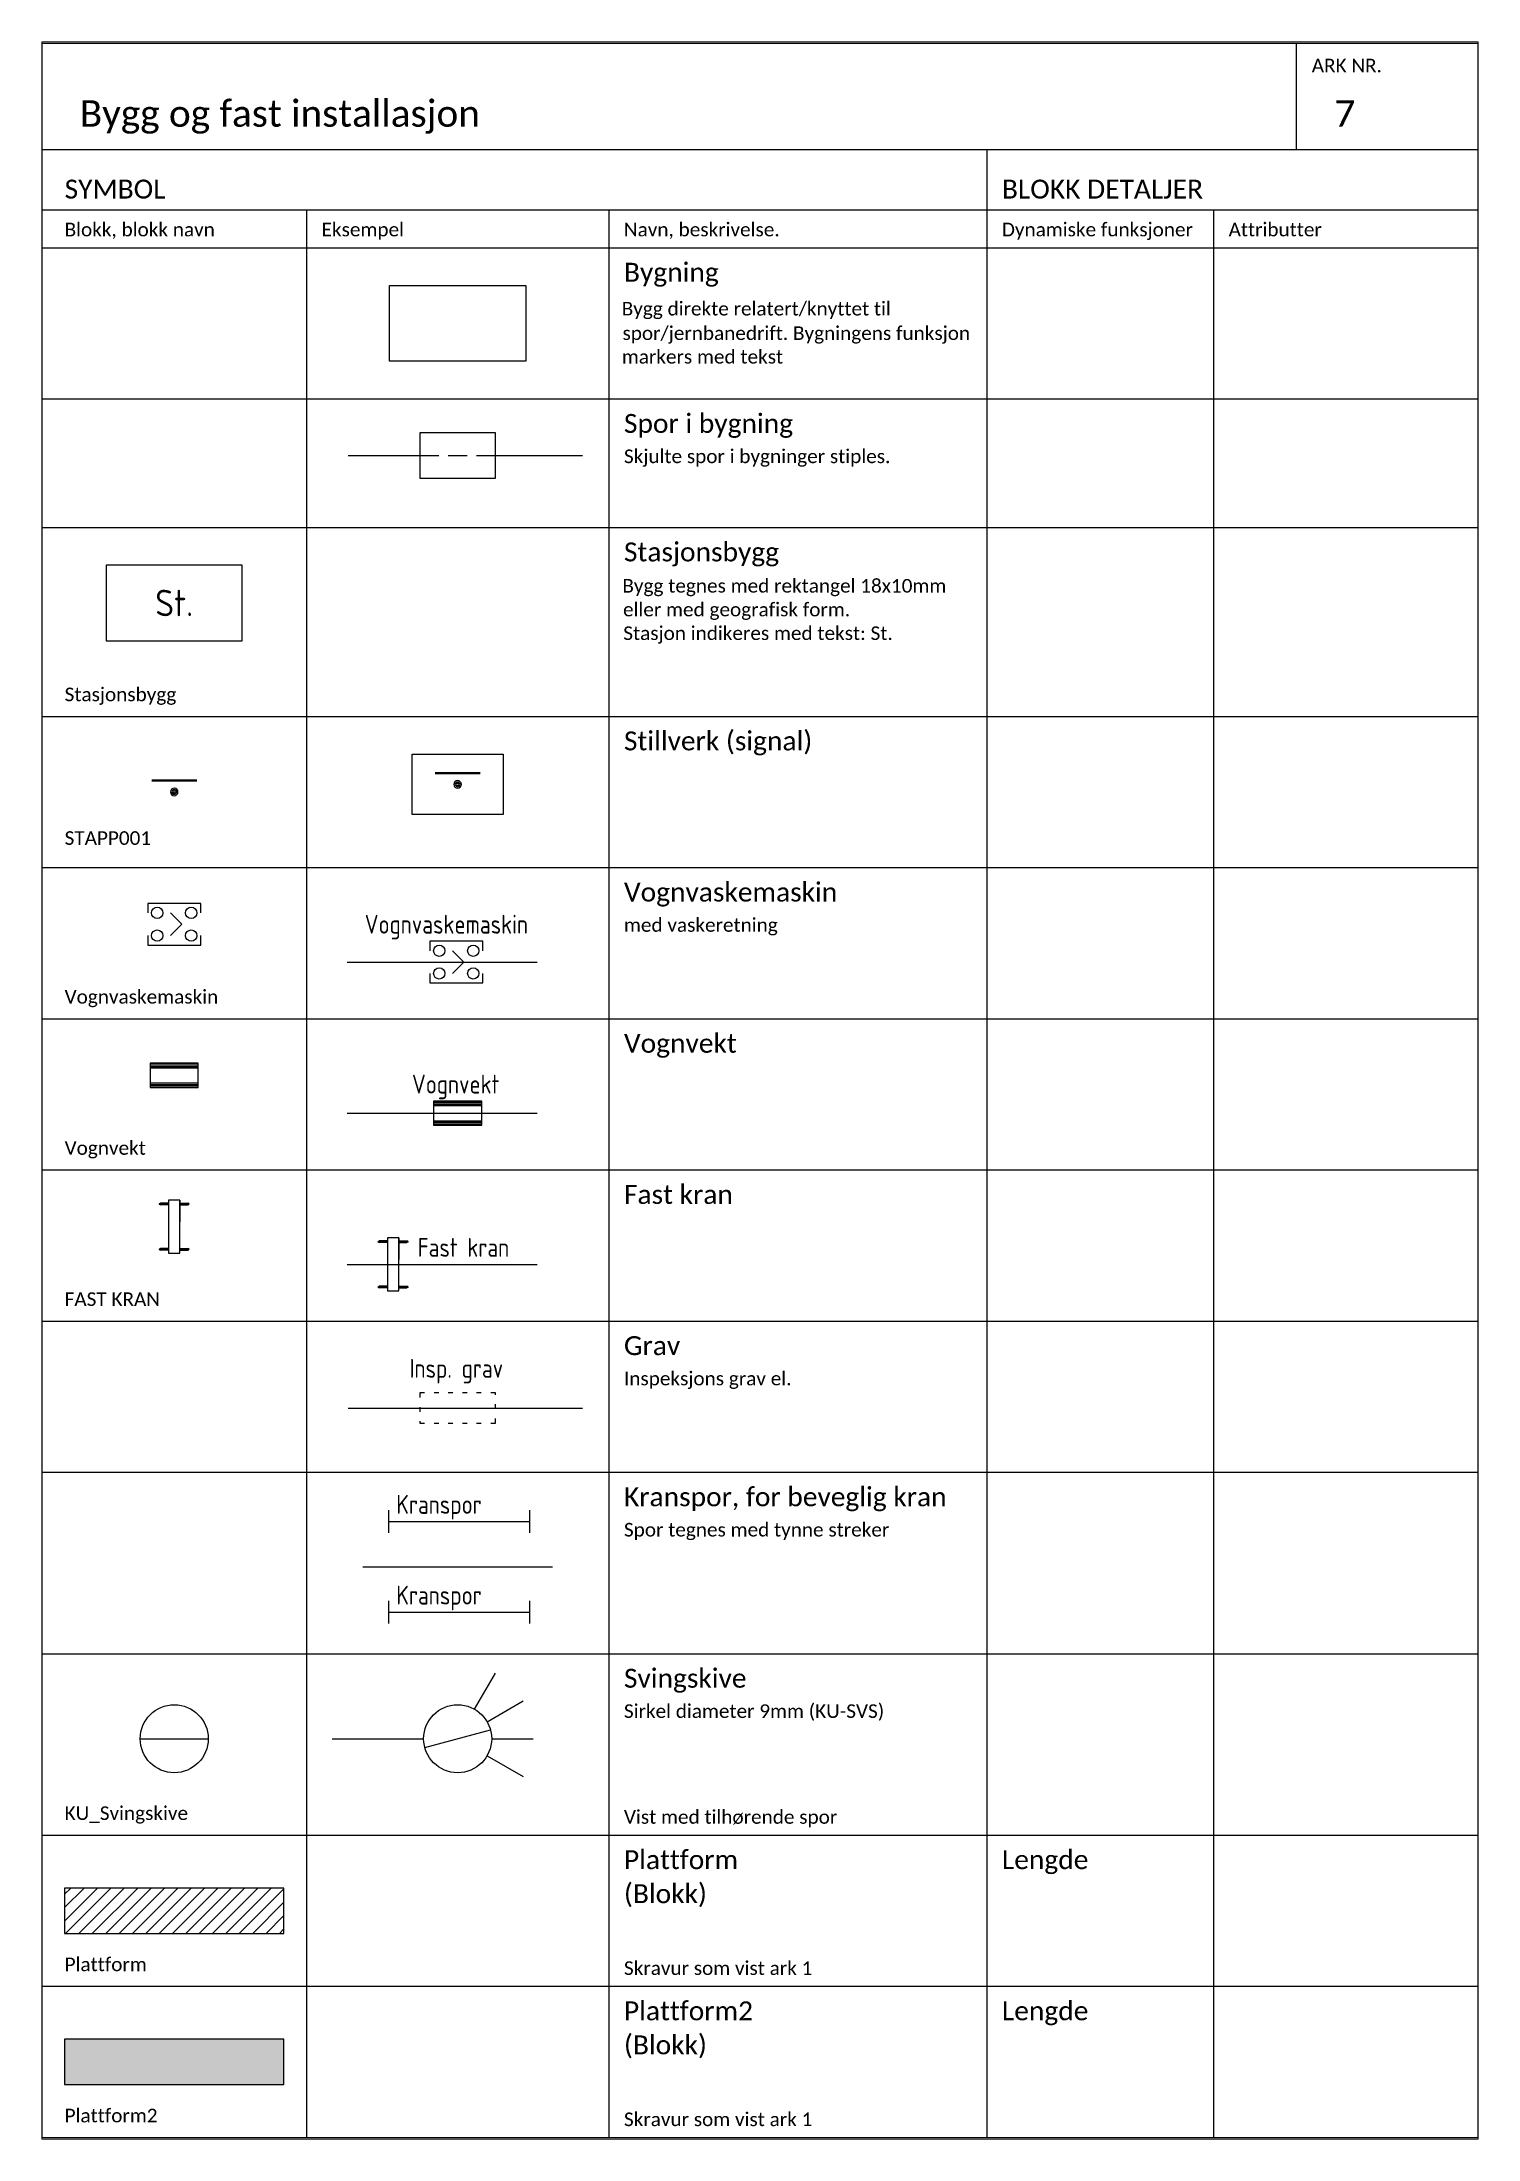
# Paper-space layout '7' of a CAD drawing. Header units: millimetres. Extents: x -10 to 180, y 0 to 277.
# The model-space entities are those that its viewports show. They can reach past a viewport. Long polylines and large blocks are cut down to what shows.
import ezdxf
from ezdxf.enums import TextEntityAlignment as Align

# ---------------------------------------------------------------- set-up
doc = ezdxf.new("R2010")
doc.units = ezdxf.units.MM
doc.header["$MEASUREMENT"] = 0
doc.linetypes.add('STIPPLET', pattern=[3.75, 2.5, -1.25])
doc.linetypes.add('STIPPLET2', pattern=[1.875, 0.625, -1.25])
for name, color, linetype in [('JBT_Objekter_0.10mm', 8, 'Continuous'), ('JBT_Objekter_0.18mm', 4, 'Continuous'), ('JBT_Objekter_0.25mm', 2, 'Continuous'), ('JBT_Stipplet', 2, 'STIPPLET'), ('JBT_Stipplet2', 7, 'STIPPLET2'), ('JBT_Tekst_25', 2, 'Continuous'), ('JBTKO_SPOR', 2, 'Continuous'), ('RAMME', 5, 'Continuous'), ('RAMME SYMBOLER', 4, 'Continuous'), ('RAMME TEKST', 7, 'Continuous')]:
    doc.layers.add(name, color=color, linetype=linetype)
doc.layers.add('JBT_Skravur grey solid', color=7, linetype='Continuous', true_color=0xcacaca)
doc.styles.add('Calibri', font='calibri.ttf')
doc.styles.add('ISO25', font='isocp.shx', dxfattribs={"width": 0.9, "height": 2.5})
doc.styles.add('ISO35', font='isocp.shx', dxfattribs={"height": 3.5})

# ---------------------------------------------------------------- blocks, each defined once
blk = doc.blocks.new('*U18')
for p, q in [((-1.25, 3), (-1.08, 3.1)), ((0, 3), (-1.25, 3)), ((-1.25, 3), (-1.08, 2.9)), ((0, 3.1), (-1.08, 3.1)), ((0, 2.9), (-1.08, 2.9)), ((1.5, 3.5), (1.5, 0.65)), ((1.5, 3.1), (2.58, 3.1)), ((1.5, 3), (2.75, 3)), ((1.5, 2.9), (2.58, 2.9)), ((2.75, 3), (2.58, 3.1)), ((2.75, 3), (2.58, 2.9)), ((-1.25, -3), (-1.08, -2.9)), ((0, -3), (-1.25, -3)), ((-1.25, -3), (-1.08, -3.1)), ((0, -2.9), (-1.08, -2.9)), ((0, -3.1), (-1.08, -3.1)), ((1.5, -2.9), (2.58, -2.9)), ((1.5, -3), (2.75, -3)), ((1.5, -3.1), (2.58, -3.1)), ((2.75, -3), (2.58, -2.9)), ((2.75, -3), (2.58, -3.1))]:
    blk.add_line(p, q)
blk.add_lwpolyline([(0, -3.5), (1.5, -3.5), (1.5, 3.5), (0, 3.5)], close=True)
blk = doc.blocks.new('Vognvaskemaskin')
for q in [(3, 1.5), (3, -1.5)]:
    blk.add_line((4.5, 0), q)
for points in [[(7, 1.5), (7, 2.75), (0, 2.75), (0, 1.5)], [(0, -1.5), (0, -2.75), (7, -2.75), (7, -1.5)]]:
    blk.add_lwpolyline(points)
for centre in [(1.25, 1.5), (5.75, 1.5), (1.25, -1.5), (5.75, -1.5)]:
    blk.add_circle(centre, 0.75)
blk = doc.blocks.new('Vognvekt')
for p, q in [((0, 1.6), (6.37, 1.6)), ((0, 1.4), (6.37, 1.4)), ((0, 1.2), (6.37, 1.2)), ((0, 1), (6.37, 1)), ((0, -1), (6.37, -1)), ((0, -1), (6.37, -1)), ((0, -1.2), (6.37, -1.2)), ((0, -1.4), (6.37, -1.4)), ((0, -1.6), (6.37, -1.6))]:
    blk.add_line(p, q)
blk.add_lwpolyline([(0, -1.6), (6.37, -1.6), (6.37, 1.6), (0, 1.6)], close=True)
blk = doc.blocks.new('Stasjonsbygg')
blk.add_lwpolyline([(-9, 0), (9, 0), (9, 10), (-9, 10)], close=True)
at = {"style": 'ISO35'}
blk.add_text('St.', height=3.5, dxfattribs=at).set_placement((0, 5), align=Align.MIDDLE)
blk = doc.blocks.new('STAPP001')
at = {"color": 0, "linetype": 'ByBlock', "const_width": 0.3}
blk.add_lwpolyline([(-3, 1.5), (3, 1.5)], dxfattribs=at)
at = {"color": 0, "linetype": 'ByBlock'}
for points in [[(0.5, 0, 1), (-0.5, 0, 1), (0.5, 0, 1)], [(0.31, 0, 1), (-0.31, 0, 1), (0.31, 0, 1)], [(0.14, 0, 1), (-0.14, 0, 1), (0.14, 0, 1)]]:
    blk.add_lwpolyline(points, format="xyb", dxfattribs=at)
blk = doc.blocks.new('KU_Svingskive')
blk.add_line((-4.5, 0), (4.5, 0))
blk.add_circle((0, 0), 4.5)
blk = doc.blocks.new('Plattform')
at = {"layer": 'JBT_Objekter_0.18mm'}
h = blk.add_hatch(dxfattribs=at)
h.set_pattern_fill('ANSI31', color=256, scale=10)
h.set_pattern_definition([(45, (308, -88.531), (-0.8838835, 0.8838835), [])])
h.paths.add_polyline_path([(0, 0), (29, 0), (29, 6), (0, 6)])
blk.add_lwpolyline([(0, 0), (29, 0), (29, 6), (0, 6)], close=True, dxfattribs=at)
blk = doc.blocks.new('*U38')
at = {"layer": 'JBT_Skravur grey solid'}
h = blk.add_hatch(color=256, dxfattribs=at)
h.dxf.hatch_style = 1
h.paths.add_polyline_path([(0, 0), (29, 0), (29, 6), (0, 6)])
at = {"layer": 'JBT_Objekter_0.10mm'}
blk.add_lwpolyline([(0, 0), (29, 0), (29, 6), (0, 6)], close=True, dxfattribs=at)

msp = doc.modelspace()

# ---------------------------------------------------------------- linework, layer by layer
at = {"layer": 'JBT_Objekter_0.10mm'}
for p, q in [((-444.12, 80), (-444.12, 83)), ((-444.12, 81.5), (-425.44, 81.5)), ((-425.44, 80), (-425.44, 83)), ((-444.12, 68), (-444.12, 71)), ((-444.12, 69.5), (-425.44, 69.5)), ((-425.44, 68), (-425.44, 71))]:
    msp.add_line(p, q, dxfattribs=at)
at = {"layer": 'JBT_Objekter_0.25mm'}
for points in [[(-444, 245), (-426, 245), (-426, 235), (-444, 235)], [(-440, 219.5), (-430, 219.5), (-430, 225.5), (-440, 225.5)], [(-441, 183), (-429, 183), (-429, 175), (-441, 175)]]:
    msp.add_lwpolyline(points, close=True, dxfattribs=at)
at = {"layer": 'JBT_Stipplet'}
msp.add_line((-440, 222.5), (-430, 222.5), dxfattribs=at)
at = {"layer": 'JBT_Stipplet2'}
msp.add_lwpolyline([(-440, 94.5), (-430, 94.5), (-430, 98.5), (-440, 98.5)], close=True, dxfattribs=at)
at = {"layer": 'JBTKO_SPOR'}
for p, q in [((-449.5, 222.5), (-440, 222.5)), ((-430, 222.5), (-418.5, 222.5)), ((-449.61, 155.5), (-424.5, 155.5)), ((-449.61, 135.5), (-424.5, 135.5)), ((-449.61, 115.5), (-424.5, 115.5)), ((-449.5, 96.5), (-418.5, 96.5)), ((-447.55, 75.5), (-422.45, 75.5)), ((-432.75, 56.65), (-430, 61.41)), ((-431.1, 55), (-426.34, 57.75)), ((-451.61, 52.75), (-439.5, 52.75)), ((-430.5, 52.75), (-425, 52.75)), ((-431.1, 50.5), (-426.34, 47.75))]:
    msp.add_line(p, q, dxfattribs=at)
at = {"layer": 'RAMME'}
msp.add_lwpolyline([(-300, 277), (-490, 277), (-490, 0), (-300, 0)], close=True, dxfattribs=at)
msp.add_lwpolyline([(-490, 263), (-300, 263)], dxfattribs=at)
at = {"layer": 'RAMME SYMBOLER'}
for p, q in [((-324, 263), (-324, 277)), ((-365, 263), (-365, 0)), ((-490, 255), (-300, 255)), ((-455, 255), (-455, 0)), ((-415, 255), (-415, 0)), ((-335, 255), (-335, 0)), ((-490, 250), (-300, 250)), ((-490, 230), (-300, 230)), ((-490, 213), (-300, 213)), ((-490, 188), (-300, 188)), ((-490, 168), (-300, 168)), ((-490, 148), (-300, 148)), ((-490, 128), (-300, 128)), ((-490, 108), (-300, 108)), ((-490, 88), (-300, 88)), ((-490, 64), (-300, 64)), ((-490, 40), (-300, 40)), ((-490, 20), (-300, 20))]:
    msp.add_line(p, q, dxfattribs=at)

# ---------------------------------------------------------------- block references
at = {"layer": 'JBT_Objekter_0.10mm'}
msp.add_blockref('*U38', (-487, 7), dxfattribs=at)
at = {"layer": 'JBT_Objekter_0.18mm'}
msp.add_blockref('Plattform', (-487, 27), dxfattribs=at)
at = {"layer": 'JBT_Objekter_0.25mm'}
for name, p in [('Stasjonsbygg', (-472.5, 198)), ('STAPP001', (-435, 179)), ('STAPP001', (-472.5, 178)), ('Vognvaskemaskin', (-476, 160.5)), ('Vognvaskemaskin', (-438.68, 155.5)), ('Vognvekt', (-475.68, 140.5)), ('Vognvekt', (-438.18, 135.5)), ('*U18', (-473.25, 120.5)), ('*U18', (-444.3, 115.5)), ('KU_Svingskive', (-472.5, 52.75))]:
    msp.add_blockref(name, p, dxfattribs=at)
at = {"layer": 'JBT_Objekter_0.25mm', "rotation": 15}
msp.add_blockref('KU_Svingskive', (-435, 52.75), dxfattribs=at)

# ---------------------------------------------------------------- texts
at = {"layer": 'JBT_Tekst_25', "style": 'ISO25', "width": 0.9}
for s, p in [('Vognvaskemaskin', (-447.29, 159.25)), ('Vognvekt', (-441.04, 138.1)), ('Fast kran', (-440.29, 116.5)), ('Insp. grav', (-441.36, 100.5)), ('Kranspor', (-443.12, 82.5)), ('Kranspor', (-443.12, 70.5))]:
    msp.add_text(s, height=2.5, dxfattribs=at).set_placement(p)
at = {"layer": 'RAMME TEKST', "style": 'Calibri'}
for s, height, p in [('ARK NR.', 1.8, (-322, 273.2)), ('Bygg og fast installasjon', 3.5, (-485, 266)), ('7', 3.5, (-319, 266)), ('SYMBOL', 2.5, (-487, 256.5)), ('BLOKK DETALJER', 2.5, (-363, 256.5)), ('Blokk, blokk navn', 1.8, (-487, 251.5)), ('Eksempel', 1.8, (-453, 251.5)), ('Navn, beskrivelse.', 1.8, (-413, 251.5)), ('Dynamiske funksjoner', 1.8, (-363, 251.5)), ('Attributter', 1.8, (-333, 251.5)), ('Bygning', 2.5, (-413, 245.5)), ('Bygg direkte relatert/knyttet til', 1.8, (-413.3, 241.03)), ('spor/jernbanedrift. Bygningens funksjon', 1.8, (-413.19, 237.79)), ('markers med tekst', 1.8, (-413.28, 234.67)), ('Spor i bygning', 2.5, (-413, 225.5)), ('Skjulte spor i bygninger stiples.', 1.8, (-413, 221.5)), ('Stasjonsbygg', 2.5, (-413, 208.5)), ('Bygg tegnes med rektangel 18x10mm', 1.8, (-413.21, 204.37)), ('eller med geografisk form.', 1.8, (-413.12, 201.23)), ('Stasjon indikeres med tekst: St.', 1.8, (-413.09, 198.1)), ('Stasjonsbygg', 1.8, (-487, 190)), ('Stillverk (signal)', 2.5, (-413, 183.5)), ('STAPP001', 1.8, (-487, 171)), ('Vognvaskemaskin', 2.5, (-413, 163.5)), ('med vaskeretning', 1.8, (-413, 159.5)), ('Vognvaskemaskin', 1.8, (-487, 150)), ('Vognvekt', 2.5, (-413, 143.5)), ('Vognvekt', 1.8, (-487, 130)), ('Fast kran', 2.5, (-413, 123.5)), ('FAST KRAN', 1.8, (-487, 110)), ('Grav', 2.5, (-413, 103.5)), ('Inspeksjons grav el.', 1.8, (-413, 99.5)), ('Kranspor, for beveglig kran', 2.5, (-413, 83.5)), ('Spor tegnes med tynne streker', 1.8, (-413, 79.5)), ('Svingskive', 2.5, (-413, 59.5)), ('Sirkel diameter 9mm (KU-SVS)', 1.8, (-413, 55.5)), ('KU_Svingskive', 1.8, (-487, 42)), ('Vist med tilhørende spor', 1.8, (-413, 41.5)), ('Plattform', 2.5, (-413, 35.5)), ('Lengde', 2.5, (-363, 35.5)), ('(Blokk)', 2.5, (-413, 31)), ('Plattform', 1.8, (-487, 22)), ('Skravur som vist ark 1', 1.8, (-413, 21.5)), ('Plattform2', 2.5, (-413, 15.5)), ('Lengde', 2.5, (-363, 15.5)), ('(Blokk)', 2.5, (-413, 11)), ('Plattform2', 1.8, (-487, 2)), ('Skravur som vist ark 1', 1.8, (-413, 1.5))]:
    msp.add_text(s, height=height, dxfattribs=at).set_placement(p)

psp = doc.layouts.new('7')

# ---------------------------------------------------------------- viewports
at = {"layer": 'RAMME'}
psp.add_viewport(center=(85, 138.71), size=(190, 277.428), view_center_point=(-395, 138.5), view_height=277.428, dxfattribs=at)

doc.saveas('drawing.dxf')
